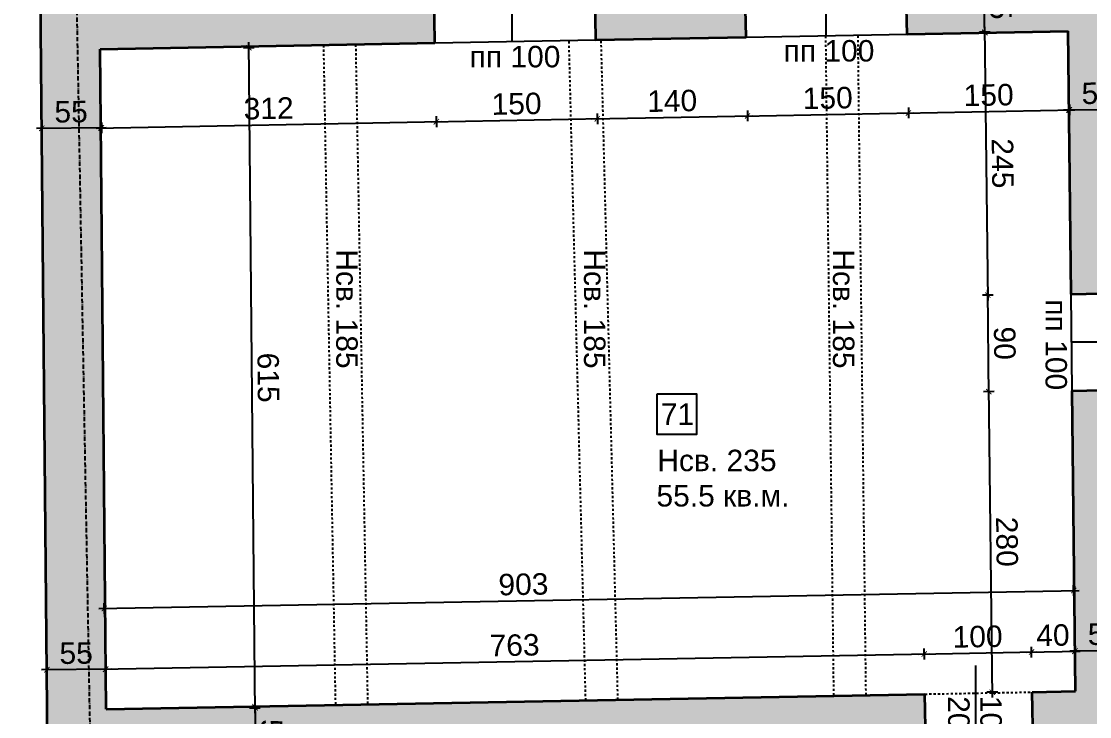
# Model space of a CAD drawing. Header units: inches. Extents: x -72385 to 39588, y -6525 to 66685.
# Drawn here: x -39758 to -38762, y 27193 to 27840 of the extents above; entities that cross this region are included whole.
import ezdxf

# ---------------------------------------------------------------- set-up
doc = ezdxf.new("R2010")
doc.units = ezdxf.units.IN
doc.header["$MEASUREMENT"] = 0
doc.linetypes.add('DashDot', pattern=[0.6, 0.4, -0.1, 0, -0.1])
doc.linetypes.add('Hidden', pattern=[0.4, 0.2, -0.2])
for name, color, linetype, lineweight in [('Изгледни линии', 253, 'Continuous', 25), ('Надписи Hсв', 252, 'Continuous', 25), ('Надписи врати', 252, 'Continuous', 25), ('Надписи коти външни', 252, 'Continuous', 25), ('Надписи коти вътрешни', 252, 'Continuous', 25), ('Надписи номера на пом.', 252, 'Continuous', 25), ('Надписи площ', 252, 'Continuous', 25), ('Надписи прозорци', 252, 'Continuous', 25), ('Оси', 252, 'DashDot', 25), ('Пунктир', 253, 'Hidden', 25), ('Разрезни линии', 7, 'Continuous', 35), ('Щрих стени', 254, 'Continuous', 25)]:
    doc.layers.add(name, color=color, linetype=linetype, lineweight=lineweight)
doc.styles.add('Arial Regular', font='arial.ttf')
doc.styles.get("Standard").update_dxf_attribs({"font": 'arial.ttf'})
doc.dimstyles.new('Annotative', dxfattribs={"dimscale": 0, "dimtxt": 20, "dimasz": 5, "dimexe": 5, "dimexo": 5, "dimgap": 5, "dimtad": 1, "dimdec": 0, "dimzin": 0, "dimdsep": 46, "dimtxsty": 'Standard', "dimblk": 'ARCHTICK', "dimcen": 5, "dimdle": 5, "dimadec": 0, "dimazin": 0, "dimtfac": 1, "dimtdec": 0, "dimtofl": 0, "dimtmove": 0, "dimatfit": 3, "dimldrblk": 'ARCHTICK', "dimfxl": 5, "dimfxlon": 1, "dimtolj": 1, "dimtzin": 0, "dimarcsym": 1})

# ---------------------------------------------------------------- blocks, each defined once
blk = doc.blocks.new('_ArchTick')
at = {"color": 0, "linetype": 'ByBlock', "const_width": 0.15}
blk.add_lwpolyline([(-0.5, -0.5), (0.5, 0.5)], dxfattribs=at)
blk = doc.blocks.new('*D3139')
at = {"layer": 'Defpoints', "color": 0, "ltscale": 50, "transparency": 16777216}
for p in [(-39684.22, 27814.53), (-39545.6, 27815.83), (-39678.47, 27199.54)]:
    blk.add_point(p, dxfattribs=at)
at = {"layer": 'Надписи коти вътрешни', "color": 0, "lineweight": -2, "ltscale": 50, "transparency": 16777216}
for p, q in [((-39550.6, 27815.78), (-39540.6, 27815.87)), ((-39539.8, 27195.84), (-39545.65, 27820.83)), ((-39544.85, 27200.79), (-39534.85, 27200.88))]:
    blk.add_line(p, q, dxfattribs=at)
at = {"layer": 'Надписи коти вътрешни', "color": 0, "lineweight": -2, "ltscale": 50, "transparency": 16777216, "xscale": 5, "yscale": 5, "zscale": 5}
for p, rotation in [((-39545.6, 27815.83), 90.53564126284299), ((-39539.85, 27200.83), 270.535641262843)]:
    blk.add_blockref('_ArchTick', p, dxfattribs=dict(at, rotation=rotation))
at = {"layer": 'Надписи коти вътрешни', "color": 0, "ltscale": 50, "transparency": 16777216, "insert": (-39527.51, 27508.47), "char_height": 20, "attachment_point": 5, "rotation": 270.53564}
blk.add_mtext('\\A1;615', dxfattribs=at)
blk = doc.blocks.new('*D3140')
at = {"layer": 'Defpoints', "color": 0, "ltscale": 50, "transparency": 16777216}
for p in [(-39222.19, 27823.1), (-39372.16, 27820.32), (-39220.83, 27749.66)]:
    blk.add_point(p, dxfattribs=at)
at = {"layer": 'Надписи коти вътрешни', "color": 0, "lineweight": -2, "ltscale": 50, "transparency": 16777216}
for p, q in [((-39220.92, 27754.66), (-39220.73, 27744.66)), ((-39375.8, 27746.79), (-39215.83, 27749.75)), ((-39370.89, 27751.88), (-39370.71, 27741.88))]:
    blk.add_line(p, q, dxfattribs=at)
at = {"layer": 'Надписи коти вътрешни', "color": 0, "lineweight": -2, "ltscale": 50, "transparency": 16777216, "xscale": 5, "yscale": 5, "zscale": 5}
for p, rotation in [((-39220.83, 27749.66), 1.062315361854929), ((-39370.8, 27746.88), 181.0623153618549)]:
    blk.add_blockref('_ArchTick', p, dxfattribs=dict(at, rotation=rotation))
at = {"layer": 'Надписи коти вътрешни', "color": 0, "ltscale": 50, "transparency": 16777216, "insert": (-39296.1, 27763.48), "char_height": 20, "attachment_point": 5, "rotation": 1.06232}
blk.add_mtext('\\A1;150', dxfattribs=at)
blk = doc.blocks.new('*D3141')
at = {"layer": 'Defpoints', "color": 0, "ltscale": 50, "transparency": 16777216}
for p in [(-39684.22, 27814.53), (-39372.16, 27820.32), (-39370.8, 27746.88)]:
    blk.add_point(p, dxfattribs=at)
at = {"layer": 'Надписи коти вътрешни', "color": 0, "lineweight": -2, "ltscale": 50, "transparency": 16777216}
for p, q in [((-39687.86, 27741), (-39365.8, 27746.97)), ((-39682.95, 27746.09), (-39682.77, 27736.09)), ((-39370.89, 27751.88), (-39370.71, 27741.88))]:
    blk.add_line(p, q, dxfattribs=at)
at = {"layer": 'Надписи коти вътрешни', "color": 0, "lineweight": -2, "ltscale": 50, "transparency": 16777216, "xscale": 5, "yscale": 5, "zscale": 5}
for p, rotation in [((-39682.86, 27741.09), 181.0623153618585), ((-39370.8, 27746.88), 1.062315361858478)]:
    blk.add_blockref('_ArchTick', p, dxfattribs=dict(at, rotation=rotation))
at = {"layer": 'Надписи коти вътрешни', "color": 0, "ltscale": 50, "transparency": 16777216, "insert": (-39527.11, 27759.2), "char_height": 20, "attachment_point": 5, "rotation": 1.06232}
blk.add_mtext('\\A1;312', dxfattribs=at)
blk = doc.blocks.new('*D3142')
at = {"layer": 'Defpoints', "color": 0, "ltscale": 50, "transparency": 16777216}
for p in [(-39222.19, 27823.1), (-39082.21, 27825.69), (-39080.85, 27752.25)]:
    blk.add_point(p, dxfattribs=at)
at = {"layer": 'Надписи коти вътрешни', "color": 0, "lineweight": -2, "ltscale": 50, "transparency": 16777216}
for p, q in [((-39225.83, 27749.57), (-39075.85, 27752.35)), ((-39220.92, 27754.66), (-39220.73, 27744.66)), ((-39080.94, 27757.25), (-39080.76, 27747.26))]:
    blk.add_line(p, q, dxfattribs=at)
at = {"layer": 'Надписи коти вътрешни', "color": 0, "lineweight": -2, "ltscale": 50, "transparency": 16777216, "xscale": 5, "yscale": 5, "zscale": 5}
for p, rotation in [((-39220.83, 27749.66), 181.0623153618576), ((-39080.85, 27752.25), 1.062315361857588)]:
    blk.add_blockref('_ArchTick', p, dxfattribs=dict(at, rotation=rotation))
at = {"layer": 'Надписи коти вътрешни', "color": 0, "ltscale": 50, "transparency": 16777216, "insert": (-39151.12, 27766.17), "char_height": 20, "attachment_point": 5, "rotation": 1.06232}
blk.add_mtext('\\A1;140', dxfattribs=at)
blk = doc.blocks.new('*D3143')
at = {"layer": 'Defpoints', "color": 0, "ltscale": 50, "transparency": 16777216}
for p in [(-39082.21, 27825.69), (-38932.24, 27828.47), (-38930.88, 27755.04)]:
    blk.add_point(p, dxfattribs=at)
at = {"layer": 'Надписи коти вътрешни', "color": 0, "lineweight": -2, "ltscale": 50, "transparency": 16777216}
for p, q in [((-39085.85, 27752.16), (-38925.88, 27755.13)), ((-39080.94, 27757.25), (-39080.76, 27747.26)), ((-38930.97, 27760.03), (-38930.78, 27750.04))]:
    blk.add_line(p, q, dxfattribs=at)
at = {"layer": 'Надписи коти вътрешни', "color": 0, "lineweight": -2, "ltscale": 50, "transparency": 16777216, "xscale": 5, "yscale": 5, "zscale": 5}
for p, rotation in [((-39080.85, 27752.25), 181.0623153618549), ((-38930.88, 27755.04), 1.062315361854929)]:
    blk.add_blockref('_ArchTick', p, dxfattribs=dict(at, rotation=rotation))
at = {"layer": 'Надписи коти вътрешни', "color": 0, "ltscale": 50, "transparency": 16777216, "insert": (-39006.15, 27768.85), "char_height": 20, "attachment_point": 5, "rotation": 1.06232}
blk.add_mtext('\\A1;150', dxfattribs=at)
blk = doc.blocks.new('*D3144')
at = {"layer": 'Defpoints', "color": 0, "ltscale": 50, "transparency": 16777216}
for p in [(-38932.24, 27828.47), (-38782.26, 27831.26), (-38780.9, 27757.82)]:
    blk.add_point(p, dxfattribs=at)
at = {"layer": 'Надписи коти вътрешни', "color": 0, "lineweight": -2, "ltscale": 50, "transparency": 16777216}
for p, q in [((-38781, 27762.82), (-38780.81, 27752.82)), ((-38935.88, 27754.94), (-38775.9, 27757.91)), ((-38930.97, 27760.03), (-38930.78, 27750.04))]:
    blk.add_line(p, q, dxfattribs=at)
at = {"layer": 'Надписи коти вътрешни', "color": 0, "lineweight": -2, "ltscale": 50, "transparency": 16777216, "xscale": 5, "yscale": 5, "zscale": 5}
for p, rotation in [((-38930.88, 27755.04), 181.0623153618591), ((-38780.9, 27757.82), 1.062315361859153)]:
    blk.add_blockref('_ArchTick', p, dxfattribs=dict(at, rotation=rotation))
at = {"layer": 'Надписи коти вътрешни', "color": 0, "ltscale": 50, "transparency": 16777216, "insert": (-38856.17, 27771.63), "char_height": 20, "attachment_point": 5, "rotation": 1.06232}
blk.add_mtext('\\A1;150', dxfattribs=at)
blk = doc.blocks.new('*D3145')
at = {"layer": 'Defpoints', "color": 0, "ltscale": 50, "transparency": 16777216}
for p in [(-38916.21, 27250.99), (-38915.52, 27213.68), (-39678.47, 27199.54)]:
    blk.add_point(p, dxfattribs=at)
at = {"layer": 'Надписи коти вътрешни', "color": 0, "lineweight": -2, "ltscale": 50, "transparency": 16777216}
for p, q in [((-38916.12, 27245.99), (-38916.31, 27255.99)), ((-39684.16, 27236.76), (-38911.22, 27251.08)), ((-39679.07, 27231.85), (-39679.26, 27241.85))]:
    blk.add_line(p, q, dxfattribs=at)
at = {"layer": 'Надписи коти вътрешни', "color": 0, "lineweight": -2, "ltscale": 50, "transparency": 16777216, "xscale": 5, "yscale": 5, "zscale": 5}
for p, rotation in [((-38916.21, 27250.99), 1.061896860586815), ((-39679.16, 27236.85), 181.0618968605868)]:
    blk.add_blockref('_ArchTick', p, dxfattribs=dict(at, rotation=rotation))
at = {"layer": 'Надписи коти вътрешни', "color": 0, "ltscale": 50, "transparency": 16777216, "insert": (-39297.97, 27259.14), "char_height": 20, "attachment_point": 5, "rotation": 1.0619}
blk.add_mtext('\\A1;763', dxfattribs=at)
blk = doc.blocks.new('*D3146')
at = {"layer": 'Defpoints', "color": 0, "ltscale": 50, "transparency": 16777216}
for p in [(-38816.23, 27252.84), (-38815.54, 27215.53), (-38915.52, 27213.68)]:
    blk.add_point(p, dxfattribs=at)
at = {"layer": 'Надписи коти вътрешни', "color": 0, "lineweight": -2, "ltscale": 50, "transparency": 16777216}
for p, q in [((-38916.12, 27245.99), (-38916.31, 27255.99)), ((-38816.14, 27247.84), (-38816.32, 27257.84)), ((-38921.21, 27250.9), (-38811.23, 27252.94))]:
    blk.add_line(p, q, dxfattribs=at)
at = {"layer": 'Надписи коти вътрешни', "color": 0, "lineweight": -2, "ltscale": 50, "transparency": 16777216, "xscale": 5, "yscale": 5, "zscale": 5}
for p, rotation in [((-38816.23, 27252.84), 1.061896860583966), ((-38916.21, 27250.99), 181.061896860584)]:
    blk.add_blockref('_ArchTick', p, dxfattribs=dict(at, rotation=rotation))
at = {"layer": 'Надписи коти вътрешни', "color": 0, "ltscale": 50, "transparency": 16777216, "insert": (-38866.51, 27267.13), "char_height": 20, "attachment_point": 5, "rotation": 1.0619}
blk.add_mtext('\\A1;100', dxfattribs=at)
blk = doc.blocks.new('*D3147')
at = {"layer": 'Defpoints', "color": 0, "ltscale": 50, "transparency": 16777216}
for p in [(-38775.85, 27253.59), (-38815.54, 27215.53), (-38775.16, 27216.28)]:
    blk.add_point(p, dxfattribs=at)
at = {"layer": 'Надписи коти вътрешни', "color": 0, "lineweight": -2, "ltscale": 50, "transparency": 16777216}
for p, q in [((-38816.14, 27247.84), (-38816.32, 27257.84)), ((-38775.76, 27248.59), (-38775.95, 27258.59)), ((-38821.23, 27252.75), (-38770.86, 27253.68))]:
    blk.add_line(p, q, dxfattribs=at)
at = {"layer": 'Надписи коти вътрешни', "color": 0, "lineweight": -2, "ltscale": 50, "transparency": 16777216, "xscale": 5, "yscale": 5, "zscale": 5}
for p, rotation in [((-38816.23, 27252.84), 181.0618968605916), ((-38775.85, 27253.59), 1.061896860591561)]:
    blk.add_blockref('_ArchTick', p, dxfattribs=dict(at, rotation=rotation))
at = {"layer": 'Надписи коти вътрешни', "color": 0, "ltscale": 50, "transparency": 16777216, "insert": (-38796.33, 27268.43), "char_height": 20, "attachment_point": 5, "rotation": 1.0619}
blk.add_mtext('\\A1;40', dxfattribs=at)
blk = doc.blocks.new('*D8165')
at = {"layer": 'Defpoints', "color": 0, "ltscale": 50, "transparency": 16777216}
for p in [(-38776.9, 27310.15), (-38775.16, 27216.28), (-39678.47, 27199.54)]:
    blk.add_point(p, dxfattribs=at)
at = {"layer": 'Надписи коти вътрешни', "color": 0, "lineweight": -2, "ltscale": 50, "transparency": 16777216}
for p, q in [((-38776.81, 27305.15), (-38777, 27315.15)), ((-39685.21, 27293.31), (-38771.9, 27310.24)), ((-39680.12, 27288.41), (-39680.3, 27298.41))]:
    blk.add_line(p, q, dxfattribs=at)
at = {"layer": 'Надписи коти вътрешни', "color": 0, "lineweight": -2, "ltscale": 50, "transparency": 16777216, "xscale": 5, "yscale": 5, "zscale": 5}
for p, rotation in [((-38776.9, 27310.15), 1.061896860586726), ((-39680.21, 27293.41), 181.0618968605867)]:
    blk.add_blockref('_ArchTick', p, dxfattribs=dict(at, rotation=rotation))
at = {"layer": 'Надписи коти вътрешни', "color": 0, "ltscale": 50, "transparency": 16777216, "insert": (-39289.7, 27315.87), "char_height": 20, "attachment_point": 5, "rotation": 1.0619}
blk.add_mtext('\\A1;903', dxfattribs=at)
blk = doc.blocks.new('*D3555')
at = {"layer": 'Defpoints', "color": 0, "ltscale": 50, "transparency": 16777216}
for p in [(-38782.26, 27831.26), (-38857.04, 27585.37), (-38779.44, 27586.27)]:
    blk.add_point(p, dxfattribs=at)
at = {"layer": 'Надписи коти вътрешни', "color": 0, "lineweight": -2, "ltscale": 50, "transparency": 16777216}
for p, q in [((-38859.93, 27835.36), (-38856.98, 27580.37)), ((-38854.87, 27830.42), (-38864.87, 27830.3)), ((-38852.04, 27585.43), (-38862.04, 27585.31))]:
    blk.add_line(p, q, dxfattribs=at)
at = {"layer": 'Надписи коти вътрешни', "color": 0, "lineweight": -2, "ltscale": 50, "transparency": 16777216, "xscale": 5, "yscale": 5, "zscale": 5}
for p, rotation in [((-38859.87, 27830.36), 90.66157633345054), ((-38857.04, 27585.37), 270.6615763334506)]:
    blk.add_blockref('_ArchTick', p, dxfattribs=dict(at, rotation=rotation))
at = {"layer": 'Надписи коти вътрешни', "color": 0, "ltscale": 50, "transparency": 16777216, "insert": (-38843.24, 27708.04), "char_height": 20, "attachment_point": 5, "rotation": 270.66158}
blk.add_mtext('\\A1;245', dxfattribs=at)
blk = doc.blocks.new('*D3556')
at = {"layer": 'Defpoints', "color": 0, "ltscale": 50, "transparency": 16777216}
for p in [(-38857.04, 27585.37), (-38779.44, 27586.26), (-38778.4, 27496.27)]:
    blk.add_point(p, dxfattribs=at)
at = {"layer": 'Надписи коти вътрешни', "color": 0, "lineweight": -2, "ltscale": 50, "transparency": 16777216}
for p, q in [((-38852.04, 27585.42), (-38862.04, 27585.31)), ((-38855.94, 27490.37), (-38857.1, 27590.37)), ((-38851, 27495.43), (-38861, 27495.32))]:
    blk.add_line(p, q, dxfattribs=at)
at = {"layer": 'Надписи коти вътрешни', "color": 0, "lineweight": -2, "ltscale": 50, "transparency": 16777216, "xscale": 5, "yscale": 5, "zscale": 5}
for p, rotation in [((-38857.04, 27585.37), 90.66157633345453), ((-38856, 27495.37), 270.6615763334545)]:
    blk.add_blockref('_ArchTick', p, dxfattribs=dict(at, rotation=rotation))
at = {"layer": 'Надписи коти вътрешни', "color": 0, "ltscale": 50, "transparency": 16777216, "insert": (-38841.31, 27540.55), "char_height": 20, "attachment_point": 5, "rotation": 270.66158}
blk.add_mtext('\\A1;90', dxfattribs=at)
blk = doc.blocks.new('*D3557')
at = {"layer": 'Defpoints', "color": 0, "ltscale": 50, "transparency": 16777216}
for p in [(-38856, 27495.37), (-38778.4, 27496.27), (-38775.16, 27216.28)]:
    blk.add_point(p, dxfattribs=at)
at = {"layer": 'Надписи коти вътрешни', "color": 0, "lineweight": -2, "ltscale": 50, "transparency": 16777216}
for p, q in [((-38851, 27495.43), (-38861, 27495.32)), ((-38852.71, 27210.39), (-38856.06, 27500.37)), ((-38847.77, 27215.44), (-38857.77, 27215.33))]:
    blk.add_line(p, q, dxfattribs=at)
at = {"layer": 'Надписи коти вътрешни', "color": 0, "lineweight": -2, "ltscale": 50, "transparency": 16777216, "xscale": 5, "yscale": 5, "zscale": 5}
for p, rotation in [((-38856, 27495.37), 90.66157633344868), ((-38852.77, 27215.39), 270.6615763334487)]:
    blk.add_blockref('_ArchTick', p, dxfattribs=dict(at, rotation=rotation))
at = {"layer": 'Надписи коти вътрешни', "color": 0, "ltscale": 50, "transparency": 16777216, "insert": (-38839.17, 27355.56), "char_height": 20, "attachment_point": 5, "rotation": 270.66158}
blk.add_mtext('\\A1;280', dxfattribs=at)
blk = doc.blocks.new('*D6937')
at = {"layer": 'Defpoints', "color": 0, "ltscale": 10, "transparency": 16777216}
for p in [(-40053.44, 27865.58), (-39739.73, 27868.51), (-39730.38, 26868.05)]:
    blk.add_point(p, dxfattribs=at)
at = {"layer": 'Надписи коти външни', "color": 0, "lineweight": -2, "ltscale": 10, "transparency": 16777216}
for p, q in [((-40048.44, 27865.62), (-40058.44, 27865.53)), ((-40044.04, 26860.12), (-40053.49, 27870.58)), ((-40039.09, 26865.16), (-40049.09, 26865.07))]:
    blk.add_line(p, q, dxfattribs=at)
at = {"layer": 'Надписи коти външни', "color": 0, "lineweight": -2, "ltscale": 10, "transparency": 16777216, "xscale": 5, "yscale": 5, "zscale": 5}
for p, rotation in [((-40053.44, 27865.58), 90.53564126284317), ((-40044.09, 26865.12), 270.5356412628432)]:
    blk.add_blockref('_ArchTick', p, dxfattribs=dict(at, rotation=rotation))
at = {"layer": 'Надписи коти външни', "color": 0, "ltscale": 10, "transparency": 16777216, "insert": (-40033.56, 27365.49), "char_height": 20, "attachment_point": 5, "rotation": 270.53564}
blk.add_mtext('\\A1;1001', dxfattribs=at)
blk = doc.blocks.new('*D6939')
at = {"layer": 'Defpoints', "color": 0, "ltscale": 10, "transparency": 16777216}
for p in [(-39706.22, 27854.13), (-40006.14, 27848.57), (-39693.55, 27171.12)]:
    blk.add_point(p, dxfattribs=at)
at = {"layer": 'Надписи коти външни', "color": 0, "lineweight": -2, "ltscale": 10, "transparency": 16777216}
for p, q in [((-39993.38, 27160.56), (-40006.23, 27853.57)), ((-40001.14, 27848.66), (-40011.14, 27848.48)), ((-39988.48, 27165.65), (-39998.48, 27165.47))]:
    blk.add_line(p, q, dxfattribs=at)
at = {"layer": 'Надписи коти външни', "color": 0, "lineweight": -2, "ltscale": 10, "transparency": 16777216, "xscale": 5, "yscale": 5, "zscale": 5}
for p, rotation in [((-40006.14, 27848.57), 91.06231536185847), ((-39993.48, 27165.56), 271.0623153618585)]:
    blk.add_blockref('_ArchTick', p, dxfattribs=dict(at, rotation=rotation))
at = {"layer": 'Надписи коти външни', "color": 0, "ltscale": 10, "transparency": 16777216, "insert": (-39984.6, 27507.35), "char_height": 20, "attachment_point": 5, "rotation": 271.06232}
blk.add_mtext('\\A1;680', dxfattribs=at)
blk = doc.blocks.new('*D7275')
at = {"layer": 'Defpoints', "color": 0, "ltscale": 10, "transparency": 16777216}
for p in [(-39739.22, 27814.02), (-39684.22, 27814.53), (-39738.53, 27740.67)]:
    blk.add_point(p, dxfattribs=at)
at = {"layer": 'Надписи коти вътрешни', "color": 0, "lineweight": -2, "ltscale": 10, "transparency": 16777216}
for p, q in [((-39738.58, 27745.67), (-39738.49, 27735.67)), ((-39683.58, 27746.18), (-39683.49, 27736.18)), ((-39678.54, 27741.23), (-39743.53, 27740.62))]:
    blk.add_line(p, q, dxfattribs=at)
at = {"layer": 'Надписи коти вътрешни', "color": 0, "lineweight": -2, "ltscale": 10, "transparency": 16777216, "xscale": 5, "yscale": 5, "zscale": 5}
for p, rotation in [((-39738.53, 27740.67), 180.5356412628452), ((-39683.54, 27741.18), 0.5356412628451324)]:
    blk.add_blockref('_ArchTick', p, dxfattribs=dict(at, rotation=rotation))
at = {"layer": 'Надписи коти вътрешни', "color": 0, "ltscale": 10, "transparency": 16777216, "insert": (-39711.18, 27756.09), "char_height": 20, "attachment_point": 5, "rotation": 0.53564}
blk.add_mtext('\\A1;55', dxfattribs=at)
blk = doc.blocks.new('*D7276')
at = {"layer": 'Defpoints', "color": 0, "ltscale": 10, "transparency": 16777216}
for p in [(-38782.21, 27826.84), (-38727.22, 27827.48), (-38726.42, 27758.48)]:
    blk.add_point(p, dxfattribs=at)
at = {"layer": 'Надписи коти вътрешни', "color": 0, "lineweight": -2, "ltscale": 10, "transparency": 16777216}
for p, q in [((-38781.47, 27762.85), (-38781.36, 27752.85)), ((-38726.48, 27763.48), (-38726.36, 27753.48)), ((-38786.42, 27757.79), (-38721.42, 27758.54))]:
    blk.add_line(p, q, dxfattribs=at)
at = {"layer": 'Надписи коти вътрешни', "color": 0, "lineweight": -2, "ltscale": 10, "transparency": 16777216, "xscale": 5, "yscale": 5, "zscale": 5}
for p, rotation in [((-38781.42, 27757.85), 180.6615763334524), ((-38726.42, 27758.48), 0.6615763334524518)]:
    blk.add_blockref('_ArchTick', p, dxfattribs=dict(at, rotation=rotation))
at = {"layer": 'Надписи коти вътрешни', "color": 0, "ltscale": 10, "transparency": 16777216, "insert": (-38754.09, 27773.33), "char_height": 20, "attachment_point": 5, "rotation": 0.66158}
blk.add_mtext('\\A1;55', dxfattribs=at)
blk = doc.blocks.new('*D7282')
at = {"layer": 'Defpoints', "color": 0, "ltscale": 10, "transparency": 16777216}
for p in [(-39550.93, 27201.9), (-39549.91, 27146.91), (-39538.9, 27147.12)]:
    blk.add_point(p, dxfattribs=at)
at = {"layer": 'Надписи коти вътрешни', "color": 0, "lineweight": -2, "ltscale": 10, "transparency": 16777216}
for p, q in [((-39540.01, 27207.11), (-39538.81, 27142.12)), ((-39544.92, 27202.01), (-39534.92, 27202.2)), ((-39543.9, 27147.02), (-39533.9, 27147.21))]:
    blk.add_line(p, q, dxfattribs=at)
at = {"layer": 'Надписи коти вътрешни', "color": 0, "lineweight": -2, "ltscale": 10, "transparency": 16777216, "xscale": 5, "yscale": 5, "zscale": 5}
for p, rotation in [((-39539.92, 27202.11), 91.06189686058933), ((-39538.9, 27147.12), 271.0618968605893)]:
    blk.add_blockref('_ArchTick', p, dxfattribs=dict(at, rotation=rotation))
at = {"layer": 'Надписи коти вътрешни', "color": 0, "ltscale": 10, "transparency": 16777216, "insert": (-39524.24, 27174.89), "char_height": 20, "attachment_point": 5, "rotation": 271.0619}
blk.add_mtext('\\A1;55', dxfattribs=at)
blk = doc.blocks.new('*D7285')
at = {"layer": 'Defpoints', "color": 0, "ltscale": 10, "transparency": 16777216}
for p in [(-38860.84, 27884.81), (-38783.28, 27886.25), (-38782.26, 27831.26)]:
    blk.add_point(p, dxfattribs=at)
at = {"layer": 'Надписи коти вътрешни', "color": 0, "lineweight": -2, "ltscale": 10, "transparency": 16777216}
for p, q in [((-38855.84, 27884.9), (-38865.84, 27884.72)), ((-38859.73, 27824.82), (-38860.94, 27889.81)), ((-38854.82, 27829.91), (-38864.82, 27829.73))]:
    blk.add_line(p, q, dxfattribs=at)
at = {"layer": 'Надписи коти вътрешни', "color": 0, "lineweight": -2, "ltscale": 10, "transparency": 16777216, "xscale": 5, "yscale": 5, "zscale": 5}
for p, rotation in [((-38860.84, 27884.81), 91.06231536186225), ((-38859.82, 27829.82), 271.0623153618622)]:
    blk.add_blockref('_ArchTick', p, dxfattribs=dict(at, rotation=rotation))
at = {"layer": 'Надписи коти вътрешни', "color": 0, "ltscale": 10, "transparency": 16777216, "insert": (-38845.17, 27857.59), "char_height": 20, "attachment_point": 5, "rotation": 271.06232}
blk.add_mtext('\\A1;55', dxfattribs=at)
blk = doc.blocks.new('*D7288')
at = {"layer": 'Defpoints', "color": 0, "ltscale": 10, "transparency": 16777216}
for p in [(-38720.71, 27264.39), (-38775.71, 27263.76), (-38720.6, 27254.58)]:
    blk.add_point(p, dxfattribs=at)
at = {"layer": 'Надписи коти вътрешни', "color": 0, "lineweight": -2, "ltscale": 10, "transparency": 16777216}
for p, q in [((-38780.6, 27253.89), (-38715.6, 27254.64)), ((-38775.65, 27258.76), (-38775.54, 27248.94)), ((-38720.66, 27259.39), (-38720.54, 27249.58))]:
    blk.add_line(p, q, dxfattribs=at)
at = {"layer": 'Надписи коти вътрешни', "color": 0, "lineweight": -2, "ltscale": 10, "transparency": 16777216, "xscale": 5, "yscale": 5, "zscale": 5}
for p, rotation in [((-38775.6, 27253.94), 180.6615763334486), ((-38720.6, 27254.58), 0.6615763334485715)]:
    blk.add_blockref('_ArchTick', p, dxfattribs=dict(at, rotation=rotation))
at = {"layer": 'Надписи коти вътрешни', "color": 0, "ltscale": 10, "transparency": 16777216, "insert": (-38748.27, 27269.43), "char_height": 20, "attachment_point": 5, "rotation": 0.66158}
blk.add_mtext('\\A1;55', dxfattribs=at)
blk = doc.blocks.new('*D7289')
at = {"layer": 'Defpoints', "color": 0, "ltscale": 10, "transparency": 16777216}
for p in [(-39733.9, 27245.09), (-39678.9, 27245.61), (-39733.82, 27236.29)]:
    blk.add_point(p, dxfattribs=at)
at = {"layer": 'Надписи коти вътрешни', "color": 0, "lineweight": -2, "ltscale": 10, "transparency": 16777216}
for p, q in [((-39673.82, 27236.85), (-39738.82, 27236.24)), ((-39733.85, 27240.09), (-39733.77, 27231.29)), ((-39678.86, 27240.61), (-39678.77, 27231.81))]:
    blk.add_line(p, q, dxfattribs=at)
at = {"layer": 'Надписи коти вътрешни', "color": 0, "lineweight": -2, "ltscale": 10, "transparency": 16777216, "xscale": 5, "yscale": 5, "zscale": 5}
for p, rotation in [((-39733.82, 27236.29), 180.5356412628412), ((-39678.82, 27236.81), 0.5356412628412156)]:
    blk.add_blockref('_ArchTick', p, dxfattribs=dict(at, rotation=rotation))
at = {"layer": 'Надписи коти вътрешни', "color": 0, "ltscale": 10, "transparency": 16777216, "insert": (-39706.46, 27251.72), "char_height": 20, "attachment_point": 5, "rotation": 0.53564}
blk.add_mtext('\\A1;55', dxfattribs=at)

msp = doc.modelspace()

# ---------------------------------------------------------------- hatches: boundary and pattern name
at = {"layer": 'Щрих стени', "ltscale": 10}
h = msp.add_hatch(color=256, dxfattribs=at)
h.dxf.hatch_style = 1
h.paths.add_polyline_path([(-38915.52, 27213.68), (-39678.47, 27199.54), (-39684.22, 27814.53), (-39372.16, 27820.32), (-39373.18, 27875.31), (-39739.73, 27868.51), (-39730.38, 26868.05), (-37702.75, 26915.26), (-37703.91, 26989.89), (-37758.9, 26989.04), (-37758.59, 26969.05), (-38148.51, 26960.51), (-38149.36, 27015.5), (-38204.35, 27014.65), (-38203.49, 26959.3), (-38717.06, 26948.05), (-38717.7, 27003.05), (-38772.69, 27002.41), (-38772.05, 26946.85), (-39675.92, 26927.05), (-39677.96, 27144.54), (-38914.5, 27158.69)])
h.paths.add_polyline_path([(-39083.23, 27880.68), (-39223.21, 27878.09), (-39222.19, 27823.1), (-39082.21, 27825.69)])
h.paths.add_polyline_path([(-37772.2, 27849.99), (-37761.22, 27139.03), (-37706.22, 27139.88), (-37718.06, 27906), (-38933.26, 27883.47), (-38932.24, 27828.47), (-38782.26, 27831.26), (-38779.44, 27586.27), (-38724.44, 27587.29), (-38727.27, 27832.28), (-38217.13, 27841.74), (-38209.71, 27361.79), (-38219.71, 27361.6), (-38218.17, 27261.62), (-38208.17, 27261.8), (-38207.63, 27226.8), (-38257.62, 27225.88), (-38256.6, 27170.88), (-38206.78, 27171.81), (-38205.89, 27114.64), (-38150.9, 27115.49), (-38153.18, 27262.82), (-38143.18, 27263.01), (-38144.72, 27363), (-38154.72, 27362.81), (-38162.14, 27842.75)])
h.paths.add_polyline_path([(-38723.4, 27497.29), (-38778.4, 27496.27), (-38775.16, 27216.28), (-38815.54, 27215.53), (-38814.52, 27160.54), (-38774.53, 27161.28), (-38773.85, 27102.41), (-38718.85, 27103.04), (-38719.54, 27162.3), (-38356.58, 27169.03), (-38357.6, 27224.02), (-38720.17, 27217.3)], flags=17)

# ---------------------------------------------------------------- linework, layer by layer
at = {"layer": 'Изгледни линии', "ltscale": 50}
for p, q in [((-39372.16, 27820.32), (-39222.19, 27823.1)), ((-39082.21, 27825.69), (-38932.24, 27828.47)), ((-38778.4, 27496.27), (-38779.44, 27586.26))]:
    msp.add_line(p, q, dxfattribs=at)
at = {"layer": 'Надписи врати', "ltscale": 50}
msp.add_line((-38868.48, 27240.42), (-38868.48, 27140.42), dxfattribs=at)
at = {"layer": 'Надписи номера на пом.', "ltscale": 50}
msp.add_lwpolyline([(-39165.49, 27493.18), (-39165.49, 27455.68), (-39127.99, 27455.68), (-39127.99, 27493.18)], close=True, dxfattribs=at)
at = {"layer": 'Надписи прозорци', "ltscale": 50}
for p, q in [((-39007.69, 27827.08), (-39007.69, 27935)), ((-39300.27, 27821.65), (-39300.27, 27929.58)), ((-38778.92, 27541.8), (-38671.14, 27541.8))]:
    msp.add_line(p, q, dxfattribs=at)
at = {"layer": 'Оси', "ltscale": 10}
msp.add_line((-39713.15, 28246.57), (-39681.03, 26484.07), dxfattribs=at)
at = {"layer": 'Пунктир', "ltscale": 10}
for p, q in [((-39231.62, 27207.82), (-39247.22, 27822.63)), ((-39201.63, 27208.37), (-39217.23, 27823.19)), ((-39000.43, 27212.61), (-39007.9, 27827.07)), ((-38970.43, 27212.97), (-38977.9, 27827.63)), ((-39464.6, 27204.18), (-39475.75, 27818.4)), ((-39434.61, 27204.72), (-39445.76, 27818.95)), ((-38915.52, 27213.68), (-38815.54, 27215.53))]:
    msp.add_line(p, q, dxfattribs=at)
at = {"layer": 'Разрезни линии', "ltscale": 50}
for p, q in [((-38932.24, 27828.47), (-38933.26, 27883.47)), ((-39372.16, 27820.32), (-39373.18, 27875.31)), ((-39222.19, 27823.1), (-39223.21, 27878.09)), ((-39082.21, 27825.69), (-39083.23, 27880.68)), ((-39730.38, 26868.05), (-39739.73, 27868.51)), ((-39222.19, 27823.1), (-39082.21, 27825.69)), ((-38932.24, 27828.47), (-38782.26, 27831.26)), ((-38779.44, 27586.27), (-38782.26, 27831.26)), ((-39684.22, 27814.53), (-39372.16, 27820.32)), ((-39678.47, 27199.54), (-39684.22, 27814.53)), ((-38779.44, 27586.27), (-38724.44, 27587.29)), ((-38778.4, 27496.27), (-38723.4, 27497.29)), ((-38775.16, 27216.28), (-38778.4, 27496.27)), ((-38815.54, 27215.53), (-38775.16, 27216.28)), ((-38814.52, 27160.54), (-38815.54, 27215.53)), ((-39678.47, 27199.54), (-38915.52, 27213.68)), ((-38914.5, 27158.69), (-38915.52, 27213.68))]:
    msp.add_line(p, q, dxfattribs=at)

# ---------------------------------------------------------------- texts
at = {"layer": 'Надписи Hсв', "ltscale": 100, "char_height": 20, "width": 180.4891, "attachment_point": 1, "rotation": 270, "style": 'Arial Regular'}
for insert in [(-39444.14, 27628.01), (-39213.28, 27628.01), (-38981.31, 27628.01)]:
    msp.add_mtext('Hсв. 185', dxfattribs=dict(at, insert=insert))
at = {"layer": 'Надписи Hсв', "ltscale": 100, "insert": (-39164.95, 27441.3), "char_height": 20, "width": 180.4891, "attachment_point": 1, "style": 'Arial Regular'}
msp.add_mtext('Hсв. 235', dxfattribs=at)
at = {"layer": 'Надписи врати', "ltscale": 100, "char_height": 20, "width": 180.4891, "attachment_point": 1, "rotation": 270, "style": 'Arial Regular'}
for s, insert in [('200', (-38873.96, 27211.76)), ('100', (-38843.96, 27212.07))]:
    msp.add_mtext(s, dxfattribs=dict(at, insert=insert))
at = {"layer": 'Надписи номера на пом.', "ltscale": 100, "insert": (-39236.35, 27484.49), "char_height": 20, "width": 180.4891, "attachment_point": 1, "style": 'Arial Regular'}
msp.add_mtext('\\pxqc;71', dxfattribs=at)
at = {"layer": 'Надписи площ', "ltscale": 100, "insert": (-39165.74, 27408.41), "char_height": 20, "width": 180.4891, "attachment_point": 1, "style": 'Arial Regular'}
msp.add_mtext('55.5 кв.м.', dxfattribs=at)
at = {"layer": 'Надписи прозорци', "ltscale": 100, "char_height": 20, "width": 180.4891, "attachment_point": 1, "style": 'Arial Regular'}
for insert in [(-39047.28, 27822.92), (-39339.86, 27817.5)]:
    msp.add_mtext('пп 100', dxfattribs=dict(at, insert=insert))
at = {"layer": 'Надписи прозорци', "ltscale": 100, "insert": (-38783.22, 27581.4), "char_height": 20, "width": 180.4891, "attachment_point": 1, "rotation": 270, "style": 'Arial Regular'}
msp.add_mtext('пп 100', dxfattribs=at)

# ---------------------------------------------------------------- dimensions: what is measured, and where the dimension line sits
at = {"layer": 'Надписи коти външни', "ltscale": 10}
dim = msp.add_aligned_dim(p1=(-39730.38, 26868.05), p2=(-39739.73, 27868.51), distance=313.73, dimstyle='Annotative', override={"dimscale": 0, "dimtix": 0, "dimtofl": 0, "dimtmove": 0, "dimatfit": 3}, dxfattribs=at)
dim.commit()
dim.dimension.update_dxf_attribs({"geometry": '*D6937', "text_midpoint": (-40033.56, 27365.49)})
dim = msp.add_aligned_dim(p1=(-39693.55, 27171.12), p2=(-39706.22, 27854.13), distance=299.98, text='680', dimstyle='Annotative', override={"dimscale": 0, "dimtix": 0, "dimtofl": 0, "dimtmove": 0, "dimatfit": 3}, dxfattribs=at)
dim.commit()
dim.dimension.update_dxf_attribs({"geometry": '*D6939', "text_midpoint": (-39984.6, 27507.35)})
at = {"layer": 'Надписи коти вътрешни', "ltscale": 10}
for p1, p2, distance, picture, middle in [((-38782.26, 27831.26), (-38783.28, 27886.25), 77.57, '*D7285', (-38845.17, 27857.59)), ((-38782.21, 27826.84), (-38727.22, 27827.48), -69, '*D7276', (-38754.09, 27773.33)), ((-39684.22, 27814.53), (-39739.22, 27814.02), 73.35, '*D7275', (-39711.18, 27756.09)), ((-38775.71, 27263.76), (-38720.71, 27264.39), -9.81, '*D7288', (-38748.27, 27269.43)), ((-39678.9, 27245.61), (-39733.9, 27245.09), 8.8, '*D7289', (-39706.46, 27251.72)), ((-39550.93, 27201.9), (-39549.91, 27146.91), 11.01, '*D7282', (-39524.24, 27174.89))]:
    dim = msp.add_aligned_dim(p1=p1, p2=p2, distance=distance, dimstyle='Annotative', override={"dimscale": 0, "dimtix": 0, "dimtofl": 0, "dimtmove": 0, "dimatfit": 3}, dxfattribs=at)
    dim.commit()
    dim.dimension.update_dxf_attribs({"geometry": picture, "text_midpoint": middle})
at = {"layer": 'Надписи коти вътрешни', "ltscale": 50}
for p1, p2, distance, picture, middle in [((-38782.26, 27831.26), (-38779.44, 27586.27), -77.61, '*D3555', (-38843.24, 27708.04)), ((-39372.16, 27820.32), (-39222.19, 27823.1), -73.45, '*D3140', (-39296.1, 27763.48)), ((-39222.19, 27823.1), (-39082.21, 27825.69), -73.45, '*D3142', (-39151.12, 27766.17)), ((-39082.21, 27825.69), (-38932.24, 27828.47), -73.45, '*D3143', (-39006.15, 27768.85)), ((-38932.24, 27828.47), (-38782.26, 27831.26), -73.45, '*D3144', (-38856.17, 27771.63)), ((-39684.22, 27814.53), (-39372.16, 27820.32), -73.45, '*D3141', (-39527.11, 27759.2)), ((-39678.47, 27199.54), (-39684.22, 27814.53), -138.63, '*D3139', (-39527.51, 27508.47)), ((-38778.4, 27496.27), (-38779.44, 27586.26), 77.61, '*D3556', (-38841.31, 27540.55)), ((-38775.16, 27216.28), (-38778.4, 27496.27), 77.61, '*D3557', (-38839.17, 27355.56)), ((-38915.52, 27213.68), (-38815.54, 27215.53), 37.32, '*D3146', (-38866.51, 27267.13)), ((-38815.54, 27215.53), (-38775.16, 27216.28), 37.32, '*D3147', (-38796.33, 27268.43)), ((-39678.47, 27199.54), (-38915.52, 27213.68), 37.32, '*D3145', (-39297.97, 27259.14))]:
    dim = msp.add_aligned_dim(p1=p1, p2=p2, distance=distance, dimstyle='Annotative', override={"dimscale": 0, "dimtix": 0, "dimtofl": 0, "dimtmove": 0, "dimatfit": 3}, dxfattribs=at)
    dim.commit()
    dim.dimension.update_dxf_attribs({"geometry": picture, "text_midpoint": middle})
dim = msp.add_linear_dim(base=(-38776.9, 27310.15), p1=(-39678.47, 27199.54), p2=(-38775.16, 27216.28), angle=1.0619, dimstyle='Annotative', override={"dimscale": 0, "dimtix": 0, "dimtofl": 0, "dimtmove": 0, "dimatfit": 3}, dxfattribs=at)
dim.commit()
dim.dimension.update_dxf_attribs({"geometry": '*D8165', "text_midpoint": (-39289.41, 27300.65), "dimtype": 129})

doc.saveas('drawing.dxf')
